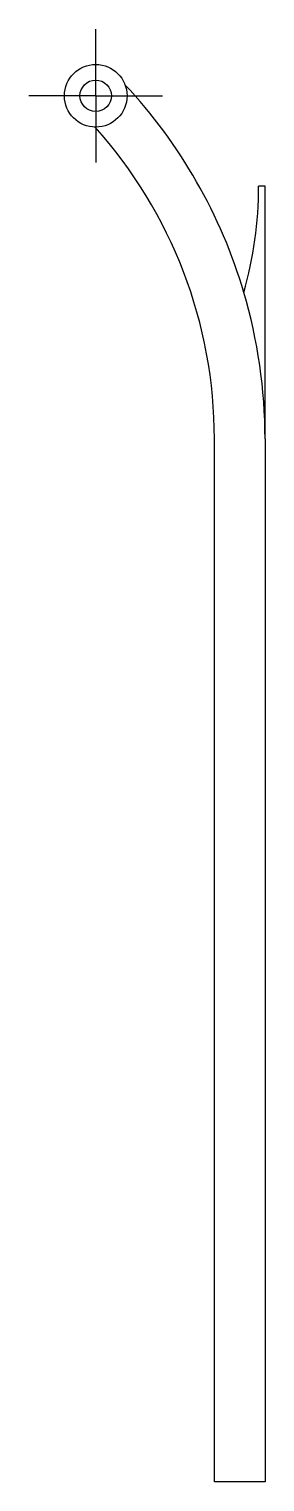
# Model space of a CAD drawing. Header units: millimetres. Extents: x 78 to 230, y 7 to 165.
# Drawn here: x 213.4 to 230.1, y 7 to 109.5 of the extents above.
import ezdxf

# ---------------------------------------------------------------- set-up
doc = ezdxf.new("R2010")
doc.units = ezdxf.units.MM
doc.layers.add('10', color=7, linetype='Continuous')

# ---------------------------------------------------------------- blocks, each defined once
blk = doc.blocks.new('SW_CENTERMARKSYMBOL_0')
at = {"layer": '10', "color": 0}
for p, q in [((0, 2.5), (0, 4.71)), ((0, 0), (0, 2.5)), ((-2.5, 0), (-4.71, 0)), ((0, 0), (-2.5, 0)), ((0, 0), (0, -2.5)), ((0, 0), (2.5, 0)), ((2.5, 0), (4.71, 0)), ((0, -2.5), (0, -4.71))]:
    blk.add_line(p, q, dxfattribs=at)

msp = doc.modelspace()

# ---------------------------------------------------------------- linework, layer by layer
at = {"color": 7, "linetype": 'Continuous', "lineweight": 25}
for p, q in [((230.08, 98.42), (229.63, 98.42)), ((230.08, 80.58), (230.08, 98.42)), ((226.51, 7), (226.51, 80.58)), ((230.08, 80.58), (230.08, 7)), ((230.08, 7), (226.51, 7))]:
    msp.add_line(p, q, dxfattribs=at)
for radius in [2.21, 1.11]:
    msp.add_circle((218.13, 104.79), radius, dxfattribs=at)
for centre, radius, start, end in [((193.55, 80.58), 36.53, 16.4221, 43.1668), ((193.55, 80.58), 32.96, 0, 41.8918), ((202.09, 98.42), 27.54, 344.173, 0), ((193.55, 80.58), 36.53, 0, 16.4221)]:
    msp.add_arc(centre, radius, start, end, dxfattribs=at)

# ---------------------------------------------------------------- block references
at = {"layer": '10'}
msp.add_blockref('SW_CENTERMARKSYMBOL_0', (218.13, 104.79), dxfattribs=at)

doc.saveas('drawing.dxf')
